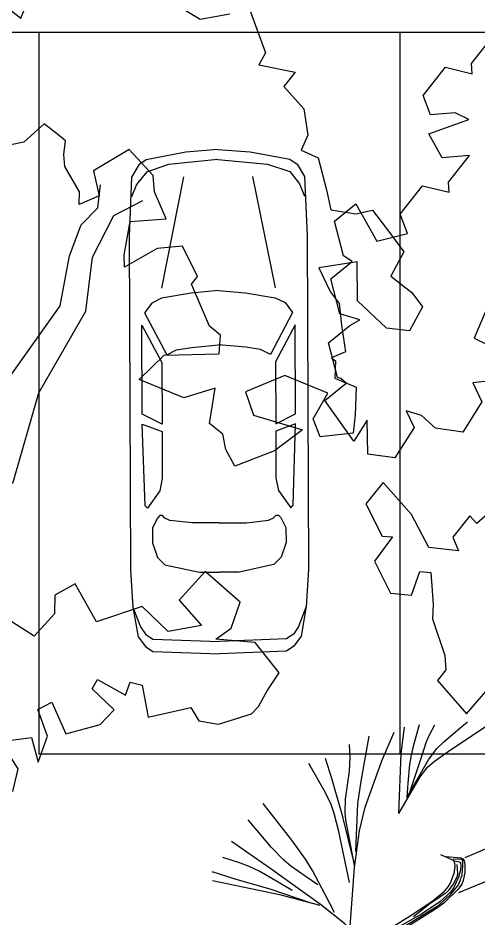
# Model space of a CAD drawing. Extents: x 302512 to 1034855, y -184136 to 410364.
# Drawn here: x 556281 to 559474, y 148056 to 154291 of the extents above; entities that cross this region are included whole.
import ezdxf

# ---------------------------------------------------------------- set-up
doc = ezdxf.new("R2010")
doc.units = 0
doc.header["$MEASUREMENT"] = 0
doc.linetypes.add('ACAD_ISO04W100', pattern=[30.5, 24, -3, 0.5, -3])
doc.linetypes.add('DASH', pattern=[0.35, 0.25, -0.1])
for name, color, linetype in [('2D', 3, 'Continuous'), ('53', 7, 'Continuous'), ('F', 5, 'Continuous'), ('LAYER3', 251, 'Continuous'), ('ROAD', 7, 'Continuous'), ('树树', 104, 'Continuous'), ('环境', 8, 'Continuous'), ('红线', 20, 'Continuous'), ('绿化', 97, 'Continuous'), ('绿地', 3, 'Continuous'), ('道路线', 161, 'Continuous'), ('铺地', 8, 'Continuous')]:
    doc.layers.add(name, color=color, linetype=linetype)
doc.styles.add('2', font='simplex.shx', dxfattribs={"width": 0.7, "height": 1.2})
doc.styles.add('DIM_FONT', font='SIMPLEX.shx', dxfattribs={"width": 0.8})
doc.styles.add('KT64F', font='COMPLEX', dxfattribs={"bigfont": 'KT64F'})
doc.styles.add('P5', font='', dxfattribs={"width": 0.8, "height": 4})
doc.styles.get('P5').set_extended_font_data('FangSong_GB2312')

# ---------------------------------------------------------------- blocks, each defined once
blk = doc.blocks.new('_F1IRU')
at = {"layer": '绿化'}
for points in [[(0.2952954143280238, 1.652708654702259), (0.3914826124149045, 1.535547606555724), (0.4704495488596763, 1.651836573891643)], [(1.066723336033164, 1.450163122504538), (1.160458740139347, 1.362927565456289), (1.292444509153952, 1.358052703535691)], [(1.383545030165365, 1.346636808815742), (1.409320197340264, 1.157115827888191), (1.369760869347886, 1.11139762063835), (1.519167633311099, 1.044962628320718), (1.456205222835081, 0.9948129387330908), (1.521385898875025, 0.8804305510716155), (1.514493818466278, 0.7628109569829178), (1.470875750120541, 0.7051582677008597), (1.536606352488718, 0.6550329091924532), (1.542201177795619, 0.5099293394133326), (1.542310142548104, 0.4205967524745802), (1.646451434114169, 0.3801280752570619), (1.721665187998269, 0.3801280752570619), (1.76366116850032, 0.2872616310761096), (1.816891062508518, 0.1701013716855506), (1.73777240652376, 0.07866495718587174), (1.811931174254198, -0.01087885903962871), (1.844598421837844, -0.0827802458784852), (1.765479765853087, -0.1742166603892557), (1.669593943350947, -0.1401767031198915), (1.571238877958422, 0.004352362597614956), (1.605952641813701, 0.1720058803185793), (1.435667057652111, 0.1824279980208203), (1.461920458973736, 0.0697427770114345), (1.461920458973736, 0.0697427770114416), (1.490238897900781, 0.0101332983562088), (1.478913419610194, -0.08586682821913172), (1.478913419610194, -0.08586682821911751), (1.472021339201461, -0.2034864223133752), (1.405683458973371, -0.2165932001734028), (1.419355020378774, -0.2332426872544033), (1.400475614942096, -0.3074156910592762), (1.48445386945582, -0.3656424143032382), (1.453701649700903, -0.483675292021001), (1.428182974271436, -0.5602973086288614), (1.281956314768649, -0.5448592214797827), (1.26945289463923, -0.4608871116716244), (1.356857546596359, -0.3650683803413344), (1.188497528344172, -0.2478907344875978), (1.003658746858903, -0.2815167847080744), (1.016641915332343, -0.3899737252450777), (1.212528787058091, -0.4986096085036706), (1.073673731636745, -0.5622027377246468), (0.8885336577413909, -0.5911081254865849), (0.8653911485046137, -0.5101721889900546), (0.8664475749314846, -0.4421401193767309), (0.819106130030832, -0.3829859305481023), (0.8774484017359754, -0.2363980658905973), (0.7341022281674157, -0.2484811166203507), (0.5587523022516052, -0.1286148316028175), (0.6894490999794698, -0.04754737600244141), (0.9261448675537451, -0.0934397704768557), (0.9261448675537451, -0.0934397704768557), (0.9506245440394281, -0.01455820952633502), (0.9104771011803621, 0.03433410872439424), (0.8733081838565795, 0.232096873371006), (0.9059921736670162, 0.2589350078749071), (0.8711761769495752, 0.4032532362297161), (0.7604099686650869, 0.4180023749758064), (0.6018743206833364, 0.3682648966740452), (0.6117126138719868, 0.4221840145884066), (0.6686798199909845, 0.5593448824336065), (0.8264558814479557, 0.536875194657263), (0.8017486492390162, 0.6634059799027909), (0.8108368544307893, 0.7359311957569439), (0.733211889322348, 0.8695685680800693), (0.5600417353064557, 0.811884658593776), (0.5608618881619805, 0.6993040147794716), (0.4661822653038143, 0.680749496147655), (0.4791892661136075, 0.733927769716896), (0.4405310860221761, 0.8572553111655665), (0.4471174806421487, 0.909815710214037), (0.4677617936794576, 0.9669834318975106), (0.4514819067842666, 0.9868093872864776), (0.3918965309643596, 1.059373589387238), (0.2872585435296315, 1.000150974579583), (0.2213092974025415, 1.00093973458792)], [(-0.9706196154878768, 0.545070090512592), (-1.064677957170659, 0.4142585680782283), (-1.012447995057457, 0.3730491795262871)], [(-1.006719713397459, 0.2125370338049315), (-1.112239080445661, 0.2227046943868878), (-1.090713403713451, 0.1334507150797535), (-1.202135156168978, 0.02149971215959212), (-1.315636597003845, 0.06318667115980858), (-1.363693056287701, 0.1312742063341119), (-1.425229899901211, 0.1660408864591894), (-1.406041993561118, 0.08648022889045848), (-1.517463746016645, -0.02547077402970643), (-1.630965186851512, 0.01621618497051003), (-1.601741668846543, 0.1623246255477397), (-1.679021646135368, 0.08430372014481335), (-1.764777620420446, 0.2873078141385292), (-1.656858513693237, 0.3418407952032538), (-1.674781544002556, 0.3661475834195258), (-1.688539616452204, 0.3739205284682079), (-1.694358248625676, 0.5317621500299978), (-1.586439141887382, 0.5862951311058069), (-1.53885424247747, 0.6007730573232237), (-1.618791584589076, 0.6459355297551497), (-1.624610216762548, 0.8037771513169396), (-1.516691110035339, 0.8583101323816642), (-1.548372212794305, 0.8903898656466147), (-1.554190844967778, 1.048231487208405), (-1.446271738229484, 1.102764468284214), (-1.391154893393889, 0.9232482986176151), (-1.252383109384056, 0.9261319702065443), (-1.264762770990515, 1.01710653565074), (-1.142580302158763, 1.117202880677162), (-1.033882033953546, 1.064240005848298), (-1.027495155757222, 1.108871937750408), (-0.9122605504906431, 1.203276338954915), (-1.031747726573172, 1.219325131306881), (-1.067194756315033, 1.334927413744495), (-0.8809329002673394, 1.358811356789396), (-0.9331628623805273, 1.40002074534134), (-1.042035867132014, 1.414377813490479), (-1.05441552873846, 1.505352378934674), (-0.9322330599067215, 1.605448723961096), (-0.8235347917015048, 1.552485849132232), (-0.8171479135051811, 1.597117781034342), (-0.6949654446734286, 1.697214126060768)], [(-0.9625463111596275, 0.4205866701277294), (-0.8236998042118415, 0.3378578831163281), (-0.3855084284418098, 0.2816169062317151), (-0.09632903872785903, 0.1219584553688691), (0, 0), (0.2891793897139365, 0.262869913936818), (0.3768561195740574, 0.4692928400848047), (0.4556882670359528, 0.5914573063579063), (0.5433649968960452, 0.6476982832425193), (0.5763775454493327, 0.7450662494770661)], [(-0.2716824984480297, -0.957744694272904), (-0.3416700635117706, -0.8073567341053014), (-0.2278441335180048, -0.5164693371783393), (-0.0788321474619238, -0.4507518586941472), (0.114799258096653, -0.09156049227619434), (0.3943530108399784, 0.2158994277475301), (0.4731851583019022, 0.4410693461903037), (0.6047002530920196, 0.6007277970531533), (0.7437770625395217, 0.6375630302650421)], [(-0.372388555165486, -1.780215391690469), (-0.3275245823587625, -1.687734890549823), (-0.3761791584066998, -1.553155653121916)], [(-0.3761791584066998, -1.553155653121916), (-0.240805701640511, -1.564424442187374), (-0.2356409228384138, -1.677706550742531), (-0.1719086169016322, -1.574951634546775), (-0.1880459889168549, -1.450481548377702), (-0.1211620403790761, -1.432351261631169), (-0.09037939160066344, -1.581767958432351), (0.06580282060454579, -1.573586454638253), (0.1395516180934067, -1.524528459079139), (0.0653443345760536, -1.412972781723251), (0.09686073565826803, -1.377410939262287), (0.202550452931618, -1.471077613690319), (0.2344166059000088, -1.419700155592441), (0.2840322100868207, -1.443869234786423), (0.27990195391817, -1.587548894190832), (0.4714359363200487, -1.586723433680216), (0.493970763223615, -1.651142023411808), (0.5751713950058672, -1.684626739492757), (0.726834077297525, -1.670431447247708), (0.7637084760419555, -1.645902449468153), (0.8159040754425746, -1.587007029328046), (0.8843015687125444, -1.520444363754763), (0.8099672539077858, -1.368037860810521), (0.6429976772406008, -1.316730592067355), (0.7193817026331573, -1.283401679837262), (0.7831140085699388, -1.180646763641505), (0.6617533563269262, -1.015212858109976), (0.522898300905581, -1.11349301982068), (0.5950562497776133, -1.2446603294119), (0.4458063931966052, -1.23825168483291), (0.3569592467673885, -1.10699886994378), (0.1467398760399306, -1.128812758665475), (0.09144107082198616, -0.9457155069151817), (-0.006566210239896009, -0.9751203951025573), (-0.02566451249676049, -1.055639319142738), (-0.1337442696603262, -1.132669319897865), (-0.217137686312725, -1.04950427896291)], [(-1.142563385626318, -0.3371018876397613), (-1.227969749404807, -0.3849629815729898), (-1.25010556613249, -0.3454624298594098), (-1.34406604548019, -0.4215663584188398), (-1.332352150927321, -0.4847946403642673), (-1.455788634305918, -0.442877530998544), (-1.499973358938391, -0.2841102908124533), (-1.59177562964426, -0.1202925114166398), (-1.685736108991961, -0.1963964399760663), (-1.646698668172888, -0.349445164864715), (-1.602861180012439, -0.3630716657613604), (-1.702915198410864, -0.4502107207957096), (-1.663877757591791, -0.6032594456954463), (-1.576202781270908, -0.6305124474776456), (-1.517152448368378, -0.5379245716431846), (-1.471886593081237, -0.5523790008194744), (-1.49118414553601, -0.6902214917872556), (-1.507500946501082, -0.7524452401068871), (-1.489034373249041, -0.9221554789277313), (-1.498270663813173, -0.9848690705790091), (-1.54525090348703, -1.022921034858726), (-1.452080979473877, -1.192796370073854), (-1.452080979473877, -1.192796370073857), (-1.300057805975285, -1.080731433605301)]]:
    blk.add_lwpolyline(points, dxfattribs=at)
at = {"style": '2', "width": 0.7, "flags": 9}
for tag in ['YSIZE', 'XSIZE']:
    blk.add_attdef(tag, (0, 0), '', height=1.2, rotation=0.5, dxfattribs=at)
blk = doc.blocks.new('_F10BZJ')
at = {"layer": '铺地', "xscale": 1.0935, "yscale": 1.0935, "zscale": 1.0935}
blk.add_blockref('_F1IRU', (0, 0), dxfattribs=at)
at = {"style": 'DIM_FONT', "width": 0.8, "flags": 9}
for tag in ['YSIZE', 'XSIZE']:
    blk.add_attdef(tag, (0, 0), '', height=0.5, dxfattribs=at)
blk = doc.blocks.new('_F10EZC')
at = {"layer": 'LAYER3', "xscale": 1000, "yscale": 1000, "zscale": 1000, "rotation": 8.124167206954386}
blk.add_blockref('_F10BZJ', (0, 0), dxfattribs=at)
at = {"style": 'P5', "width": 0.8, "flags": 9}
for tag in ['XSIZE', 'YSIZE']:
    blk.add_attdef(tag, (0, 0), '', height=4, rotation=331.3521102434589, dxfattribs=at)
blk = doc.blocks.new('car')
at = {"layer": '环境', "linetype": 'Continuous'}
for p, q in [((397562148.3042054, 49052169.61043621), (397561942.8489203, 49052135.36788871)), ((397562148.3042054, 49052169.61043621), (397562011.3340154, 49052118.24661496)), ((397562405.1233116, 49052186.73170996), (397562148.3042054, 49052169.61043621)), ((397564716.4952678, 49052186.73170996), (397562405.1233116, 49052186.73170996)), ((397565127.4058378, 49052169.61043621), (397564716.4952678, 49052186.73170996)), ((397565076.0420166, 49052135.36788871), (397564990.4356478, 49052169.61043621)), ((397565213.0122066, 49052118.24661496), (397565127.4058378, 49052169.61043621)), ((397561874.3638253, 49052084.00406746), (397561840.1212779, 49052032.64024621)), ((397561942.8489203, 49052135.36788871), (397561874.3638253, 49052084.00406746)), ((397561959.9701941, 49052084.00406746), (397561925.7276466, 49052032.64024621)), ((397562011.3340154, 49052118.24661496), (397561959.9701941, 49052084.00406746)), ((397562833.1551554, 49052066.88279371), (397562850.2764291, 49052084.00406746)), ((397562850.2764291, 49052084.00406746), (397563415.2784628, 49052101.12534121)), ((397563415.2784628, 49052101.12534121), (397563363.9146416, 49051964.15515121)), ((397563415.2784628, 49051964.15515121), (397563483.7635579, 49052101.12534121)), ((397563483.7635579, 49052101.12534121), (397564100.1294128, 49052101.12534121)), ((397564100.1294128, 49052101.12534121), (397563843.3103066, 49051964.15515121)), ((397564185.7357816, 49052084.00406746), (397563894.6741278, 49051929.91260371)), ((397564254.2208766, 49052032.64024621), (397564185.7357816, 49052084.00406746)), ((397565161.6483853, 49052066.88279371), (397565076.0420166, 49052135.36788871)), ((397565247.2547541, 49052066.88279371), (397565213.0122066, 49052118.24661496)), ((397561840.1212779, 49052032.64024621), (397561823.0000041, 49051570.36585496)), ((397561925.7276466, 49052032.64024621), (397561908.6063728, 49051570.36585496)), ((397562593.4573228, 49052032.64024621), (397562490.7296804, 49051998.39769871)), ((397562696.1849653, 49052032.64024621), (397562593.4573228, 49052032.64024621)), ((397562764.6700603, 49051998.39769871), (397562696.1849653, 49052032.64024621)), ((397562953.0040716, 49051981.27642496), (397562833.1551554, 49052066.88279371)), ((397564288.4634241, 49051964.15515121), (397564254.2208766, 49052032.64024621)), ((397565213.0122066, 49051912.79132996), (397565161.6483853, 49052066.88279371)), ((397565298.6185753, 49051792.94241371), (397565247.2547541, 49052066.88279371)), ((397562490.7296804, 49051998.39769871), (397562439.3658591, 49051947.03387746)), ((397562781.7913341, 49051981.27642496), (397562764.6700603, 49051998.39769871)), ((397562764.6700603, 49051947.03387746), (397562781.7913341, 49051964.15515121)), ((397562781.7913341, 49051964.15515121), (397562781.7913341, 49051981.27642496)), ((397563038.6104403, 49051964.15515121), (397562953.0040716, 49051981.27642496)), ((397563363.9146416, 49051964.15515121), (397563038.6104403, 49051964.15515121)), ((397563843.3103066, 49051964.15515121), (397563415.2784628, 49051964.15515121)), ((397564322.7059716, 49051758.69986621), (397564288.4634241, 49051964.15515121)), ((397565127.4058378, 49051810.06368746), (397564356.9485191, 49051964.15515121)), ((397562439.3658591, 49051947.03387746), (397562388.0020378, 49051707.33604496)), ((397562730.4275128, 49051758.69986621), (397562747.5487866, 49051912.79132996)), ((397562747.5487866, 49051912.79132996), (397562764.6700603, 49051947.03387746)), ((397563894.6741278, 49051929.91260371), (397563928.9166753, 49051861.42750871)), ((397565247.2547541, 49051570.36585496), (397565213.0122066, 49051912.79132996)), ((397563928.9166753, 49051861.42750871), (397563946.0379491, 49051758.69986621)), ((397565315.7398491, 49051570.36585496), (397565298.6185753, 49051792.94241371)), ((397562388.0020378, 49051707.33604496), (397562388.0020378, 49051570.36585496)), ((397562730.4275128, 49051570.36585496), (397562730.4275128, 49051758.69986621)), ((397563946.0379491, 49051758.69986621), (397563963.1592228, 49051570.36585496)), ((397564339.8272454, 49051570.36585496), (397564322.7059716, 49051758.69986621)), ((397561840.1212779, 49051108.09146371), (397561823.0000041, 49051570.36585496)), ((397561925.7276466, 49051108.09146371), (397561908.6063728, 49051570.36585496)), ((397562388.0020378, 49051433.39566496), (397562388.0020378, 49051570.36585496)), ((397562730.4275128, 49051570.36585496), (397562730.4275128, 49051382.03184371)), ((397563946.0379491, 49051382.03184371), (397563963.1592228, 49051570.36585496)), ((397564339.8272454, 49051570.36585496), (397564322.7059716, 49051382.03184371)), ((397565247.2547541, 49051570.36585496), (397565213.0122066, 49051227.94037996)), ((397565315.7398491, 49051570.36585496), (397565298.6185753, 49051347.78929621)), ((397562439.3658591, 49051193.69783246), (397562388.0020378, 49051433.39566496)), ((397562730.4275128, 49051382.03184371), (397562747.5487866, 49051227.94037996)), ((397563928.9166753, 49051279.30420121), (397563946.0379491, 49051382.03184371)), ((397564322.7059716, 49051382.03184371), (397564288.4634241, 49051176.57655871)), ((397565298.6185753, 49051347.78929621), (397565247.2547541, 49051073.84891621)), ((397563894.6741278, 49051210.81910621), (397563928.9166753, 49051279.30420121)), ((397565127.4058378, 49051330.66802246), (397564356.9485191, 49051176.57655871)), ((397562747.5487866, 49051227.94037996), (397562764.6700603, 49051193.69783246)), ((397564185.7357816, 49051056.72764246), (397563894.6741278, 49051210.81910621)), ((397565213.0122066, 49051227.94037996), (397565161.6483853, 49051073.84891621)), ((397562490.7296804, 49051142.33401121), (397562439.3658591, 49051193.69783246)), ((397562764.6700603, 49051193.69783246), (397562781.7913341, 49051176.57655871)), ((397562781.7913341, 49051159.45528496), (397562764.6700603, 49051142.33401121)), ((397562781.7913341, 49051176.57655871), (397562781.7913341, 49051159.45528496)), ((397562953.0040716, 49051159.45528496), (397562833.1551554, 49051073.84891621)), ((397563038.6104403, 49051176.57655871), (397562953.0040716, 49051159.45528496)), ((397563363.9146416, 49051176.57655871), (397563038.6104403, 49051176.57655871)), ((397563415.2784628, 49051039.60636871), (397563363.9146416, 49051176.57655871)), ((397563415.2784628, 49051176.57655871), (397563483.7635579, 49051039.60636871)), ((397563843.3103066, 49051176.57655871), (397563415.2784628, 49051176.57655871)), ((397564100.1294128, 49051039.60636871), (397563843.3103066, 49051176.57655871)), ((397564288.4634241, 49051176.57655871), (397564254.2208766, 49051108.09146371)), ((397561874.3638253, 49051056.72764246), (397561840.1212779, 49051108.09146371)), ((397561959.9701941, 49051056.72764246), (397561925.7276466, 49051108.09146371)), ((397562593.4573228, 49051108.09146371), (397562490.7296804, 49051142.33401121)), ((397562696.1849653, 49051108.09146371), (397562593.4573228, 49051108.09146371)), ((397562764.6700603, 49051142.33401121), (397562696.1849653, 49051108.09146371)), ((397564254.2208766, 49051108.09146371), (397564185.7357816, 49051056.72764246)), ((397561942.8489203, 49051005.36382121), (397561874.3638253, 49051056.72764246)), ((397562011.3340154, 49051022.48509496), (397561959.9701941, 49051056.72764246)), ((397562148.3042054, 49050971.12127371), (397562011.3340154, 49051022.48509496)), ((397562833.1551554, 49051073.84891621), (397562850.2764291, 49051056.72764246)), ((397562850.2764291, 49051056.72764246), (397563415.2784628, 49051039.60636871)), ((397563483.7635579, 49051039.60636871), (397564100.1294128, 49051039.60636871)), ((397565161.6483853, 49051073.84891621), (397565076.0420166, 49051005.36382121)), ((397565213.0122066, 49051022.48509496), (397565127.4058378, 49050971.12127371)), ((397565247.2547541, 49051073.84891621), (397565213.0122066, 49051022.48509496)), ((397562148.3042054, 49050971.12127371), (397561942.8489203, 49051005.36382121)), ((397562405.1233116, 49050953.99999996), (397562148.3042054, 49050971.12127371)), ((397565127.4058378, 49050971.12127371), (397564716.4952678, 49050953.99999996)), ((397565076.0420166, 49051005.36382121), (397564990.4356478, 49050971.12127371)), ((397564716.4952678, 49050953.99999996), (397562405.1233116, 49050953.99999996))]:
    blk.add_line(p, q, dxfattribs=at)
blk = doc.blocks.new('_F18ZZT')
at = {"layer": '53', "color": 3, "linetype": 'Continuous'}
for p, q in [((1.421458991419058, 3.121148104197346, 0.0006000000000000001), (1.067458991368767, 2.924348103930242, 0.0006000000000000001)), ((1.37585899134865, 3.155348104075529, 0.0006000000000000001), (1.651258991507348, 1.264148104353808, 0.0006000000000000001)), ((1.40045899146935, 3.179948104196228, 0.0006000000000000001), (1.528858991281595, 2.480348103796132, 0.0006000000000000001)), ((1.474258991482202, 3.155348104075529, 0.0006000000000000001), (1.671058991400059, 1.993148103705607, 0.0006000000000000001)), ((1.067458991368767, 2.924348103930242, 0.0006000000000000001), (1.067458991368767, 3.002948103821836, 0.0006000000000000001)), ((1.528858991281595, 2.480348103796132, 0.0006000000000000001), (1.597258991387207, 2.047148104174994, 0.0006000000000000001)), ((1.597258991387207, 2.047148104174994, 0.0006000000000000001), (1.64645899127936, 1.643348104204051, 0.0006000000000000001)), ((1.671058991400059, 1.993148103705607, 0.0006000000000000001), (1.750258991320152, 1.362548104138114, 0.0006000000000000001)), ((1.64645899127936, 1.643348104204051, 0.0006000000000000001), (1.71545899141347, 1.328348104259931, 0.0006000000000000001)), ((1.750258991320152, 1.362548104138114, 0.0006000000000000001), (1.73045899142744, 1.086548104300164, 0.0006000000000000001)), ((1.651258991507348, 1.264148104353808, 0.0006000000000000001), (1.494058991374914, 0.6929481037659571, 0.0006000000000000001)), ((1.666258991521318, 1.141148103750311, 0.0006000000000000001), (1.578058991522994, 0.8255481041269377, 0.0006000000000000001)), ((1.71545899141347, 1.328348104259931, 0.0006000000000000001), (1.666258991521318, 1.141148103750311, 0.0006000000000000001)), ((1.73045899142744, 1.086548104300164, 0.0006000000000000001), (1.533658991509583, 0.5945481039816514, 0.0006000000000000001)), ((1.494058991374914, 0.6929481037659571, 0.0006000000000000001), (1.395658991590608, 0.5747481040889397, 0.0006000000000000001)), ((1.41545899148332, 0.5351481043035164, 0.0006000000000000001), (2.478058991313446, 0.6533481039805338, 0.0006000000000000001)), ((1.45445899158949, 0.5747481040889397, 0.0006000000000000001), (2.616058991581667, 0.7325481042498723, 0.0006000000000000001)), ((2.562058991461527, 0.6881481042364612, 0.0006000000000000001), (1.469458991254214, 0.5597481037257239, 0.0006000000000000001)), ((2.478058991313446, 0.6533481039805338, 0.0006000000000000001), (3.85565899143694, 0.5153481037123129, 0.0006000000000000001)), ((3.349258991482202, 0.6089481039671227, 0.0006000000000000001), (2.562058991461527, 0.6881481042364612, 0.0006000000000000001)), ((2.616058991581667, 0.7325481042498723, 0.0006000000000000001), (3.875458991329651, 0.5945481039816514, 0.0006000000000000001)), ((3.86105899134418, 0.5501481039682403, 0.0006000000000000001), (3.349258991482202, 0.6089481039671227, 0.0006000000000000001)), ((1.095658991311211, -0.4350518960272893, 0.0006000000000000001), (1.371058991469909, -0.1788518960820511, 0.0006000000000000001)), ((1.154458991310094, -0.4446518957847729, 0.0006000000000000001), (1.223458991444204, -0.3366518962429836, 0.0006000000000000001)), ((0.3672589912894182, -0.5628518961602822, 0.0006000000000000001), (0.6624589913408272, -0.6222518958384171, 0.0006000000000000001)), ((0.3966589912888594, -0.5238518960541114, 0.0006000000000000001), (0.6528589915833436, -0.5730518962955102, 0.0006000000000000001)), ((0.6528589915833436, -0.5730518962955102, 0.0006000000000000001), (0.8790589915006422, -0.533451895811595, 0.0006000000000000001)), ((0.8202589915017597, -0.5922518958104774, 0.0006000000000000001), (1.006858991284389, -0.533451895811595, 0.0006000000000000001)), ((0.8790589915006422, -0.533451895811595, 0.0006000000000000001), (1.095658991311211, -0.4350518960272893, 0.0006000000000000001)), ((1.006858991284389, -0.533451895811595, 0.0006000000000000001), (1.154458991310094, -0.4446518957847729, 0.0006000000000000001)), ((1.017058991419617, -0.5730518962955102, 0.0006000000000000001), (1.125058991310652, -0.5136518959188834, 0.0006000000000000001)), ((0.3672589912894182, -0.5826518960529938, 0.0006000000000000001), (0.5838589914492331, -0.6810518958372995, 0.0006000000000000001)), ((0.5742589913425036, -0.6420518957311288, 0.0006000000000000001), (0.7902589914738201, -0.7404518962139264, 0.0006000000000000001)), ((0.5838589914492331, -0.6810518958372995, 0.0006000000000000001), (0.8202589915017597, -0.7992518962128088, 0.0006000000000000001)), ((0.6624589913408272, -0.6222518958384171, 0.0006000000000000001), (0.8202589915017597, -0.5922518958104774, 0.0006000000000000001)), ((0.7512589913676493, -0.6612518959445879, 0.0006000000000000001), (1.026658991526347, -0.5922518958104774, 0.0006000000000000001)), ((0.7512589913676493, -0.6420518957311288, 0.0006000000000000001), (0.9186589912860654, -0.75005189597141, 0.0006000000000000001)), ((0.7902589914738201, -0.7404518962139264, 0.0006000000000000001), (0.9378589914995246, -0.8190518961055204, 0.0006000000000000001)), ((0.9480589912855066, -0.6420518957311288, 0.0006000000000000001), (0.8592589912586845, -0.6810518958372995, 0.0006000000000000001)), ((0.8592589912586845, -0.6810518958372995, 0.0006000000000000001), (0.9186589912860654, -0.6810518958372995, 0.0006000000000000001)), ((0.8202589915017597, -0.7992518962128088, 0.0006000000000000001), (0.9480589912855066, -0.9276518960250542, 0.0006000000000000001)), ((0.928258991392795, -0.7698518958641216, 0.0006000000000000001), (0.9480589912855066, -0.7794518956216052, 0.0006000000000000001)), ((0.9378589914995246, -0.8190518961055204, 0.0006000000000000001), (1.056058991525788, -1.045851895702071, 0.0006000000000000001)), ((0.9480589912855066, -0.7794518956216052, 0.0006000000000000001), (0.9972589915269054, -0.8586518958909437, 0.0006000000000000001)), ((0.9480589912855066, -0.9276518960250542, 0.0006000000000000001), (1.06625899131177, -1.124451896292157, 0.0006000000000000001)), ((0.9972589915269054, -0.8586518958909437, 0.0006000000000000001), (1.105258991417941, -1.045851895702071, 0.0006000000000000001)), ((1.056058991525788, -1.045851895702071, 0.0006000000000000001), (1.154458991310094, -1.232451895833947, 0.0006000000000000001)), ((1.06625899131177, -1.124451896292157, 0.0006000000000000001), (1.164658991445322, -1.400451896130107, 0.0006000000000000001)), ((1.154458991310094, -1.232451895833947, 0.0006000000000000001), (1.154458991310094, -1.34105189575348, 0.0006000000000000001)), ((1.164658991445322, -1.400451896130107, 0.0006000000000000001), (1.332058991363738, -2.001051895669661, 0.0006000000000000001))]:
    blk.add_line(p, q, dxfattribs=at)
for points, elevation in [([(-1.62954100855859, 1.742348104016855), (-1.432141008554026, 1.643348104087636), (-1.274941008596215, 1.643348104087636), (-1.176541008579079, 1.781348104006611), (-1.037336358684115, 2.145411723176949), (-0.9995410085539334, 2.333348104031757), (-0.5663410085835494, 6.509348104009405)], 0.0006000000000000002), ([(-0.8615410085767508, 3.928748104022816), (-0.8680691890185699, 4.382173248683102), (-0.8733884471585043, 4.986519662779756), (-0.8615410085767508, 5.287748104077764), (-0.820785453019198, 5.689106442849152), (-0.7422932719346136, 6.222678043763153), (-0.704341008560732, 6.489548104000278)], 0.000600000000000002), ([(-0.8615410085767508, 3.51474810403306), (-0.4091410085675307, 5.130548104061745), (0.0636589914211072, 6.509348104009405)], 0.0006000000000000001), ([(-0.7925410085590556, 4.07634810404852), (-0.5165410086046904, 5.396348103997298), (-0.2999410085612908, 6.44034810399171)], 0.0006000000000000001), ([(1.097458991396707, 3.150548104080372), (1.471258991397917, 4.332548103993759), (1.594982470327523, 4.822273407480679), (1.647585025173612, 5.156061604968272), (1.687858991441317, 5.829548104084097), (1.687858991441317, 6.322148104081862)], 0.0006000000000000002), ([(-1.845541008573491, 3.101348104071803), (-1.924741008551791, 4.539548104046844), (-2.101741008576937, 6.095348104019649)], 0.0006000000000000068), ([(-1.845541008573491, 2.786348104011267), (-1.727941008575726, 3.475748104043305), (-1.683322515978944, 4.392060253536329), (-1.688341008557472, 6.23334810405504)], 0.0006000000000000001), ([(1.067458991426975, 3.002948104054667), (1.5300589913968, 4.194548104074784), (1.760916230909061, 4.829849219648167), (1.847745900740847, 5.155485929222777), (1.904458991426509, 5.652548104058951), (1.904458991426509, 6.263348104082979)], 0.0006000000000000002), ([(1.411858991428744, 3.702548103989102), (1.664685615920462, 4.096202934393659), (1.891568281454965, 4.445489160018042), (1.989848050754517, 4.624573536915705), (2.101258991402574, 4.903748103999533), (2.131502030766569, 5.030336173251271), (2.160869120270945, 5.29262797080446), (2.160058991401456, 6.105548104038462)], 0.0006000000000000001), ([(-0.7631410085596144, -1.17365189595148), (-1.412941008573398, 0.7571481040213257), (-1.766941008565482, 2.333348104031757), (-2.455741008569021, 5.977148103993386)], 0.0006000000000000002), ([(1.66805899143219, 3.899348104023375), (1.879791225946974, 4.162062246468849), (2.154358231869992, 4.515710806939751), (2.258458991418593, 4.706948104081675), (2.307070836250205, 4.835109080420807), (2.374966479605064, 5.104169751750305), (2.494858991412912, 5.947748103993945)], 0.0006), ([(1.254658991412725, 3.446348104043864), (1.565729840483982, 3.670554640353657), (1.972261643444654, 3.975819225539453), (2.140258991392329, 4.155548104085028), (2.251167199166957, 4.316385281854309), (2.43364159198245, 4.668285841471516), (2.868658991414122, 5.810348103987053)], 0.0006000000000000001), ([(-3.617341008561198, 2.392148104030639), (-3.833341008576099, 3.19974810408894), (-3.931113707076292, 3.704566755099222), (-3.946538735996, 3.961429090471938), (-3.912541008554399, 4.342148104100488), (-3.734941008558962, 5.248748104088008)], 0.0006000000000000023), ([(1.628458991413936, 2.244548104004934), (1.979506716073956, 2.584902679431252), (2.442464121326338, 3.042673074174672), (2.65205899142893, 3.288548103999346), (3.055223516421393, 3.883105799905024), (3.774058991402853, 5.140148104052059)], 0.0006000000000000001), ([(2.494858991412912, 3.091748104081489), (3.025858991430141, 3.643148104078136), (3.234934883716051, 3.921516830450855), (3.557458991417661, 4.549148104037158), (3.852658991410863, 5.101148104062304)], 0.0006000000000000002), ([(-3.872941008594353, 3.337748104007915), (-3.955369808943942, 3.579830795177259), (-4.063393275893759, 3.903083358309232), (-4.109341008588672, 4.066748104058206), (-4.162345004500821, 4.314327036845498), (-4.218075377924833, 4.648209308856167), (-4.246741008595563, 4.814948104089126)], 0.0005999999999999888), ([(1.66805899143219, 1.633748104097322), (2.105425362300593, 1.9131117236102), (2.67947203485528, 2.294015413732268), (2.927458991413005, 2.520548104075715), (3.108964110142551, 2.735557446605526), (3.426073879294563, 3.208001369494013), (3.968492480868008, 4.237739691394381), (4.2462589914212, 4.746548104099929)], 0.0005999999999999994), ([(2.878858991432935, 2.47014810401015), (3.148714067356195, 2.701914221048355), (3.502892277319916, 3.015205131261609), (3.655858991434798, 3.190148104098625), (3.756157515163068, 3.333059057942592), (3.931337750225794, 3.638160338741727), (4.384258991398383, 4.608548104064539)], 0.0006), ([(-3.774541008577216, 2.923748104018159), (-3.94767897768179, 3.175859021022916), (-4.173791396955494, 3.514127175556496), (-4.26654100860469, 3.692348104086705), (-4.36295566445915, 3.966865850379691), (-4.502941008599009, 4.539548104046844)], 0.0006000000000000001), ([(2.953858991444577, 2.537348104058765), (3.695458991394844, 3.012548104044981), (3.747564745892305, 3.052812637528405), (3.830842330062296, 3.154340695939027), (4.010458991397172, 3.524948104051873), (4.482658991415519, 4.391948104021139)], 0.0006000000000000002), ([(2.411458991409745, 2.103548104059882), (3.537658991408534, 2.737148104002699), (3.825833083945327, 2.950197484809905), (3.992326015024446, 3.126134077319875), (4.266058991430327, 3.524948104051873), (4.679458991391584, 4.253948103985749)], 0.0006000000000000002), ([(-3.683341008552816, 2.484548103995621), (-4.207741008605808, 3.219548104098067), (-4.856941008591093, 4.145348104066215)], 0.0006000000000000001), ([(3.504058991442434, 2.717948104022071), (4.216858991421759, 3.025748104089871), (4.365088180988096, 3.107130393036641), (4.455666663357988, 3.175965535221621), (4.610458991432097, 3.340748104033992), (4.964458991424181, 3.81354810402263)], 0.0006000000000000002), ([(-2.337541008600965, -0.1098518959479406), (-3.322141008567996, 1.19034810399171), (-3.380941008566879, 1.269548104028217), (-3.365743963047862, 1.341531933401711), (-3.267675107752439, 1.437934617511928), (-3.223741008609068, 1.486148104071617), (-3.14454100857256, 1.60434810409788), (-3.14454100857256, 1.702748103998601), (-3.442106385191437, 2.185551534057595), (-3.615787651913706, 2.408206532592885), (-3.912541008554399, 2.707148104091175), (-5.132341008575168, 3.751148104085587)], 0.0006000000000000001), ([(-3.991141008562408, 2.786348104011267), (-4.283485524065327, 2.944944572402164), (-4.67133661074331, 3.159208361408673), (-4.856941008591093, 3.278348104096949), (-4.978613765269984, 3.371936734532937), (-5.133641352935228, 3.507115526823327), (-5.211541008553468, 3.574148104060441)], 0.0006), ([(2.476258991402574, 1.195748104015365), (3.429658991401084, 2.237948104040697), (3.70896274066763, 2.456290932721458), (4.374058991437778, 2.749748104019091), (5.279458991426509, 3.143948103999719)], 0.0006000000000000015), ([(2.578858991444577, 1.321748104062863), (3.71465899143368, 2.185748104006052), (3.944450523762498, 2.318592971540056), (4.112721914891154, 2.380633898545057), (4.462858991406392, 2.461148104048334), (5.604058991419151, 2.65854810399469)], 0.0006000000000000002), ([(3.527458991447929, 1.860548104043119), (4.039258991426323, 2.195348103996366), (4.127136918134056, 2.23831579554826), (4.320515173836611, 2.265981825534254), (4.74005067354301, 2.225173200713471), (4.944658991415054, 2.23494810401462), (5.633458991418593, 2.372348104021512)], 0.0006000000000000002), ([(-3.085741008573677, -0.1686518959468231), (-3.3697895136429, 0.198957460001111), (-3.754303110414185, 0.6823576758615673), (-3.971341008553281, 0.895148104056716), (-4.559403224498965, 1.310339912190102), (-5.416364546050318, 1.778908943175338), (-5.840941008587833, 2.017748104059137)], 0.0006000000000000001), ([(2.505058991431724, 1.231148104066961), (2.90243131085299, 1.465817504213192), (3.435282830439974, 1.767474052379839), (3.71465899143368, 1.870148104033433), (3.927581702417228, 1.916666958481073), (4.366741066216491, 1.960198670974933), (5.271687677479349, 1.948250102926977), (5.722258991445415, 1.949348104069941)], 0.0005999999999999997), ([(-3.89274100860348, 0.8159481040202081), (-4.237263444287237, 1.013537783757783), (-4.698222465987783, 1.273366411682218), (-4.935541008599102, 1.387748104054481), (-5.258161598758306, 1.511565672233701), (-5.699479680100922, 1.651315621682443), (-5.919541008595843, 1.722548104007728)], 0.0006000000000000001), ([(2.995858991402201, 1.46634810406249), (3.704458991414867, 1.702748103998601), (4.240518717211671, 1.841199783608317), (4.51145899144467, 1.860548104043119), (4.709498573793098, 1.841666551306844), (5.101858991431072, 1.742348104016855), (5.850058991403785, 1.505948104080744)], 0.0006000000000000001), ([(2.55965899140574, 1.297748104087077), (3.517858991399407, 1.555148104089312), (3.96990041382378, 1.647609536186792), (4.199519064801279, 1.671282317955047), (4.541458991414402, 1.67334810399916), (4.771039760205895, 1.640718028065749), (4.922433864790946, 1.59927536000032), (5.210458991408814, 1.476548104081303), (5.801458991423715, 1.160948103992268)], 0.0006000000000000001), ([(2.586658991407603, 1.331348104053177), (1.720858991437126, 0.2675481040496379), (1.306649911100976, -0.22242340084631), (1.065473294118419, -0.4199321503983811), (0.8912344325217418, -0.501042393851094), (0.7999420037376694, -0.5210324090439826), (0.6576589914038777, -0.5202518959995359), (0.3822589914198034, -0.480651895981282)], 0.0006000000000000002), ([(-3.774541008577216, 0.6389481039950624), (-4.09952063736273, 0.7785734813660383), (-4.557864653761499, 1.004865181399509), (-4.798141008592211, 1.072148104081862), (-5.93934100860497, 1.249748104019091)], 0.0006000000000000018), ([(-3.774541008577216, 0.5795481040840968), (-4.66014100855682, 0.8357481040293351), (-4.814794589299709, 0.8559879011008888), (-5.132341008575168, 0.8357481040293351), (-5.998741008574143, 0.8159481040202081)], 0.0006000000000000002), ([(-3.636541008600034, 0.5009481040760875), (-4.483141008589882, 0.6785481040133163), (-4.697957225900609, 0.6893968590302393), (-5.132341008575168, 0.6191481039859354), (-5.577873746224213, 0.5745105899404734), (-5.782141008588951, 0.5009481040760875), (-6.017941008554772, 0.3629481040406972)], 0.0006000000000000005), ([(2.720458991418127, 0.6191481039859354), (3.960058991448022, 0.1073481040075421), (4.332936808641534, -0.09190409583970904), (4.561486433143727, -0.2612914288183674), (4.963858991395682, -0.6612518959445879), (5.613658991409466, -1.429251895984635)], 0.0006000000000000015), ([(3.133858991437592, 0.5405481040943414), (4.353658991400152, 0.08754810399841517), (4.684535291045904, -0.06698795908596367), (4.838093871367164, -0.1665935214841738), (5.04305899143219, -0.3456518959719688), (5.712058991426602, -1.054851896013133)], 0.0006000000000000022), ([(3.547258991398849, 0.481748104095459), (4.708258991420735, 0.1859481040155515), (4.921405245084316, 0.09585033252369612), (5.298658991407137, -0.18845189595595), (5.810458991443738, -0.601851895917207)], 0.0006000000000000002), ([(3.861058991402388, 0.5501481040846556), (4.159300724975765, 0.5024657080648467), (4.555586581875104, 0.4346800519851968), (4.747858991438989, 0.3827481040498242), (5.128924564342014, 0.2278739908942953), (5.869258991442621, -0.1488518959376961)], 0.0006000000000000001), ([(1.806658991437871, 0.3725481040310115), (1.169458991440479, -0.5202518959995359), (1.085224339505658, -0.5929373330436647), (0.9626105041243136, -0.6739185997284949), (0.9336589914164506, -0.7170518959173933), (0.972658991406206, -0.7566518959356472), (1.123652971466072, -1.01012435532175), (1.169458991440479, -1.150851895916276), (1.248058991448488, -1.623651895904914)], 0.0006000000000000007), ([(-3.004141008597799, -0.5526518959086388), (-3.051541008579079, -0.252651895978488), (-3.049841953848954, -0.2203940910985693), (-3.010427265078761, -0.1697546930518001), (-2.938924770976882, -0.1345248459838331), (-2.776141008595005, -0.09545189596246928), (-2.60723270860035, -0.08306021022144705), (-2.522476173297036, -0.09334046975709498), (-2.402341008593794, -0.1350518959807232), (-2.03580535860965, -0.3554545395309106), (-1.870741008606274, -0.4890518959145993), (-1.221541008562781, -1.099851895938627), (-0.9461410085787065, -1.375851896009408), (-0.9461410085787065, -1.375851896009408)], 0.0006), ([(-2.98794100858504, -0.4056518959114328), (-3.026941008574795, -0.2382518959930167), (-3.010356519429479, -0.2065073092235252), (-2.908741008606739, -0.1788518959656358), (-2.702341008582152, -0.1392518959473819), (-2.495341008587275, -0.1590518959565088), (-2.230141008563805, -0.2772518959827721), (-1.934941008570604, -0.4746518959291279), (-1.521541008609347, -0.858651896007359), (-0.9899410085636191, -1.380651896004565)], 0.0005999999999999994), ([(-3.012541008589324, -0.6864518959773704), (-2.97294100857107, -0.4308518959442154), (-2.962618709192611, -0.400790385203436), (-2.916008387634065, -0.3562802644446492), (-2.846729821641929, -0.3293464918388054), (-2.697541008586995, -0.3126518959179521), (-2.492334030510392, -0.3314635197166353), (-2.389851857966278, -0.3589402689831331), (-2.245141008577775, -0.4308518959442154), (-2.027622663648799, -0.5879139507887885), (-1.634941008582246, -0.9228518959134817), (-0.965341008559335, -1.553451895946637)], 0.0005999999999999998), ([(-2.9579410085571, -0.3756518959999084), (-2.968141008575913, -0.2574518959736452), (-2.955781545839272, -0.2324905641144142), (-2.889541008567903, -0.208251895965077), (-2.807449967658613, -0.1957465130835772), (-2.64354100858327, -0.1986518959747627), (-2.411540979053825, -0.2361562993610278), (-2.298541008553002, -0.2772518959827721), (-2.042941008578055, -0.4446518959011883), (-1.688941008585971, -0.75005189597141), (-1.049341008591, -1.410051896004006)], 0.0006000000000000001), ([(-2.899141008558217, -0.2970518959918991), (-2.711941008572467, -0.2382518959930167), (-2.634351548505947, -0.2295609005959705), (-2.476141008606646, -0.2676518959924579), (-2.306714530976024, -0.336721092229709), (-2.230141008563805, -0.3858518959023058), (-1.944541008560918, -0.6318518959451467), (-1.590541008568835, -0.8976518959971145)], 0.0005999999999999993), ([(-3.617341008561198, -1.761051895911805), (-4.483141008589882, -1.524651895975694), (-4.726077595842071, -1.420135463355109), (-4.87528878392186, -1.321091809077188), (-5.152141008584294, -1.09145189600531), (-5.93934100860497, -0.4020518959732726)], 0.0006000000000000018), ([(0.303658991411794, -0.5988518960075453), (0.5135342859430239, -0.6925568893784657), (0.7865882296464406, -0.8234572543296963), (0.8940589913981967, -0.9144518959801644), (0.9704740379820578, -1.016521660843864), (1.086184382496867, -1.253294624155387), (1.327258991426788, -2.056851895991713)], 0.0006000000000000001), ([(-3.991141008562408, -1.682451895903796), (-4.87674100860022, -1.446051895967685), (-5.149072785512544, -1.338507447740994), (-5.319858780771028, -1.239739177166484), (-5.644141008553561, -1.012851895997301), (-5.86074100859696, -0.8550518959527835)], 0.0006000000000000019), ([(-0.9365410085883923, -1.459851895924658), (-1.044541008595843, -1.297251896001399), (-1.049730735772755, -1.281543634366244), (-1.024741389439441, -1.264440789236687), (-0.8477410085615702, -1.257651895983145), (-0.7283857869915664, -1.234158303472213), (-0.6701410085661337, -1.237851895974018), (-0.5961909838370048, -1.264754544245079), (-0.4535410085809417, -1.336251895991154), (-0.3437352249165997, -1.382189706084318), (-0.296341008564923, -1.415451895911247), (-0.09954100858885795, -1.612251895945519)], 0.0006000000000000002), ([(-0.9701410085544921, -1.370451895985752), (-0.8519410085864365, -1.31165189598687), (-0.8145346538512968, -1.303312513628043), (-0.7343410085886717, -1.31165189598687), (-0.57597257202724, -1.321515076910146), (-0.4979410085943528, -1.341051895986311), (-0.4561015872168355, -1.360853525926359), (-0.3797410085680895, -1.410051896004006), (-0.2916804535198025, -1.465902795898728), (-0.2519410085515119, -1.498851895914413), (-0.1337410085834563, -1.617051895940676)], 0.0006000000000000005), ([(-0.07974100857973099, -1.572651895927265), (0.3138589914306067, -1.454451895901002), (0.6678589914226905, -1.39565189590212), (0.9240589914261363, -1.336251895991154), (1.048286932113115, -1.32321518601384), (1.297858991427347, -1.336251895991154), (1.947058991412632, -1.435251895920373)], 0.0006000000000000003), ([(-4.111141008557752, -1.650651895906776), (-4.935541008599102, -1.603851896012202), (-5.239350833522622, -1.588870285311714), (-5.388541008578613, -1.564251895993948), (-5.624941008572932, -1.505451895995066)], 0.0006000000000000024), ([(-0.9701410085544921, -1.469451895914972), (-0.8519410085864365, -1.370451895985752), (-0.8322679901611991, -1.357415861217305), (-0.7868166916887276, -1.343894085730426), (-0.7364028504816815, -1.34313573804684), (-0.6359410085715353, -1.360851895995438), (-0.5283470064168796, -1.389402092783712), (-0.4756981063983403, -1.409046818967909), (-0.3995410085772164, -1.449651895905845), (-0.2942058137268759, -1.525845767115243), (-0.2467985267867334, -1.567366367089562), (-0.1829410085920244, -1.636851895949803), (-0.143941008602269, -1.686051895958371)], 0.0006000000000000002), ([(-0.965341008559335, -1.553451895946637), (-0.8477410085615702, -1.415451895911247), (-0.8286049159942195, -1.398838397115469), (-0.7801528495037928, -1.383279352332465), (-0.7234964420786127, -1.385491101653315), (-0.6113410085672513, -1.415451895911247), (-0.491205528145656, -1.456190733122639), (-0.4330018588807434, -1.481586712878197), (-0.3551410085638054, -1.53365189593751), (-0.1583410085877404, -1.711251895991154)], 0.0006000000000000003), ([(-0.1583410085877404, -1.730451895971783), (0.7662589914398268, -1.494051895919256), (0.960492750920821, -1.463037283159792), (1.356658991426229, -1.4550518959295), (1.674436187488027, -1.449927861569449), (1.829458991414867, -1.474851895938627), (1.966858991421759, -1.513851895928383)], 0.0006000000000000001), ([(-0.1139410085743293, -1.686051895958371), (0.2304589914274402, -1.597251895931549), (0.7614589914446697, -1.459251896012574), (1.02725899143843, -1.419651895994321), (1.312858991441317, -1.410051896004006), (1.509658991417382, -1.419651895994321), (1.942258991417475, -1.479051895905286)], 0.0006000000000000001), ([(-0.08454100857488811, -1.636851895949803), (0.1908589914091863, -1.548051895922981), (0.4956589913927019, -1.488651896012016), (0.781258991395589, -1.410051896004006), (0.9978589914389886, -1.380651896004565), (1.371658991440199, -1.380651896004565)], 0.0006000000000000001), ([(1.657258991443086, -1.488651896012016), (2.799058991426136, -2.23685189592652), (3.295291133457795, -2.601748612127267), (3.517076332820579, -2.814460226916708), (3.783058991422877, -3.182451895903796), (4.078258991416078, -3.733851895900443)], 0.0006000000000000002), ([(1.866058991407044, -1.422651895903982), (3.074458991410211, -2.059851895901375), (3.705255283217411, -2.449632277013734), (3.994385672907811, -2.682404671679251), (4.373458991409279, -3.084051896003075), (4.51145899144467, -3.261051895911805)], 0.0006000000000000002), ([(1.929658991401084, -1.432851895922795), (3.84245899139205, -1.527651896001771), (4.205940519168507, -1.56469224113971), (4.924858991405927, -1.705251895939), (5.475658991432283, -1.823451895965263)], 0.0006000000000000001), ([(1.947058991412632, -1.435251895920373), (3.094258991419338, -1.882251895964146), (3.620582271018066, -2.123995578265749), (3.867192356323358, -2.275715636089444), (4.196458991442341, -2.552451895899139), (4.708258991420735, -3.084051896003075)], 0.0006000000000000002), ([(4.255858991411515, -1.524651895975694), (4.466162947937846, -1.490790330455638), (4.746410616266076, -1.449614239973016), (4.885858991416171, -1.446051895967685), (5.109513057570439, -1.475565425702371), (5.406361897476017, -1.549110959167592), (5.554858991410583, -1.584051896003075)], 0.0005999999999999996), ([(-3.998341008555144, -1.680651895934716), (-4.290731555724051, -1.732429673778825), (-4.680797927489039, -1.79878193710465), (-4.87674100860022, -1.820451895939186), (-5.099125072127208, -1.82824078341946), (-5.545741008594632, -1.820451895939186)], 0.0005999999999999986), ([(0.2742589914123528, -1.6716518959729), (-0.1583410085877404, -2.144451895961538), (-0.1906070259865373, -2.195964647573419), (-0.1979410086059943, -2.223051895969547), (-0.190364423149731, -2.256473904242739), (-0.1797794227022678, -2.271723780431785), (-0.1583410085877404, -2.282451895996928), (-0.07974100857973099, -2.282451895996928)], 0.0005999999999999998), ([(-0.1193410085979849, -2.242851895978674), (-0.05222523823613301, -2.165117682307027), (0.03647650056518614, -2.060919434181415), (0.07745899143628776, -2.006451895926148), (0.1468864831258543, -1.897543127066456), (0.2315179707366042, -1.746749622514471), (0.2742589914123528, -1.6716518959729)], 0.0006000000000000009), ([(2.700658991409, -1.547451896010898), (3.704458991414867, -1.961451896000654), (4.226039291766938, -2.176303175278008), (4.452058991417289, -2.335251895943657), (4.9050589913968, -2.769051895942539)], 0.0006000000000000002), ([(3.015658991411328, -1.527651896001771), (3.822658991441131, -1.764051895937882), (4.182588053925429, -1.876797007746063), (4.355713369732257, -1.949625417706557), (4.590058991394471, -2.098851896007545), (5.082058991421945, -2.512851895997301)], 0.0006000000000000002), ([(3.940858991409186, -1.606851895921864), (4.165489521692507, -1.675136813079007), (4.464151435240638, -1.768213412258774), (4.609858991403598, -1.823451895965263), (4.829646451980807, -1.926918229670264), (5.115670555271208, -2.081743167713284), (5.259058991447091, -2.158251895918511)], 0.0006000000000000001), ([(-3.617341008561198, -1.761051895911805), (-4.856941008591093, -2.037051895982586), (-5.40834100858774, -2.115651895990595)], 0.0006000000000000043), ([(-0.1727410085732117, -2.335251895943657), (-0.5861410085926764, -2.098851896007545), (-0.6799407045473345, -2.068655017530546), (-0.8813410085858777, -2.098851896007545), (-1.029174837167375, -2.188467488856986), (-1.078141008561943, -2.256651895935647), (-1.339505714131519, -2.864046129863709), (-1.806541008583736, -4.088451895979233), (-2.141341008595191, -5.01485189597588)], 0.0006000000000000005), ([(1.299658991396427, -1.978851896012202), (1.893658991437405, -3.258651895914227), (2.720458991418127, -4.775451896013692)], 0.0006000000000000001), ([(1.314058991440106, -2.020851895911619), (1.579258991405368, -3.672051895991899), (1.834858991438523, -5.11025189596694)], 0.0005999999999999872), ([(1.322458991431631, -2.073651895974763), (1.933258991397452, -3.081051895976998), (2.067383610410616, -3.32668864284642), (2.243259839888196, -3.655689006205648), (2.346658991416916, -3.810051895910874), (2.956858991412446, -4.617651895969175)], 0.000599999999999996), ([(-0.9599410085938871, -2.115651895990595), (-2.278741008602083, -2.371851895935833), (-3.048575199500192, -2.468389591085725), (-3.567992259690072, -2.479750300641172), (-4.601341008557938, -2.39165189594496), (-5.250541008601431, -2.293251895927824)], 0.0006000000000000001), ([(1.382458991429303, -2.135451895999722), (2.24825899139978, -2.962851895950735), (2.481380687269848, -3.202912823297083), (2.790074558462948, -3.524910979438573), (2.956858991412446, -3.672051895991899), (3.547258991398849, -4.144851895980537)], 0.0006000000000000002), ([(-2.61354100855533, -2.431251895963214), (-3.597541008552071, -2.647851896006614), (-4.074331780022476, -2.706608374021016), (-4.714220097463112, -2.758492464316078), (-5.033941008558031, -2.785851895925589)], 0.0006000000000000011), ([(-2.31714100856334, -2.379051895928569), (-3.203941008599941, -2.805051895906217), (-3.339385362458415, -2.859869519597851), (-3.623846325150225, -2.927381394081749), (-4.214831508696079, -2.99825904192403), (-4.502941008599009, -3.061251895967871), (-4.758541008573957, -3.140451896004379)], 0.0006000000000000002), ([(-2.39454100857256, -2.416251895949244), (-3.242941008589696, -2.884251895942725), (-3.971341008553281, -3.317451895913109), (-4.345141008554492, -3.553851895965636)], 0.0006000000000000002), ([(-1.943941008590627, -2.39165189594496), (-2.927941008587368, -2.884251895942725), (-3.27131777611794, -3.075433196034282), (-3.433625775505789, -3.18618311046157), (-3.656341008609161, -3.37685189594049), (-4.148341008578427, -3.868851895909756)], 0.0005999999999999986), ([(1.401658991409931, -2.33225189591758), (1.696858991403133, -3.711651896010153), (2.031658991414588, -5.031051895930432)], 0.0006000000000000001), ([(-1.255141008587088, -2.529651895980351), (-1.568646767816972, -2.820442257565446), (-1.984007016057149, -3.210552922450006), (-2.180341008584946, -3.415851895930246), (-2.493883655872196, -3.792650268296711), (-3.085741008573677, -4.578051895950921)], 0.0006000000000000036), ([(1.342858991411049, -2.47025189595297), (1.26425899140304, -2.824851895915344), (1.245013702602591, -2.873172827879898), (1.170775316713843, -2.945593504817225), (0.9604222612106241, -3.052492388291284), (0.8706589913927019, -3.120651895995252), (0.705982961517293, -3.307077779434621), (0.6540589914075099, -3.415851895930246), (0.1224589914199896, -5.42525189591106)], 0.0006000000000000002), ([(-1.727341008605435, -3.022251895978115), (-1.825818979821634, -3.301413297187537), (-1.960504734131973, -3.671885550138541), (-2.042341008607764, -3.849651895929128), (-2.235607464157511, -4.173276230460033), (-2.672341008554213, -4.794651895994321)], 0.0006000000000000001), ([(-1.314541008556262, -2.864451895933598), (-1.314541008556262, -3.711651896010153), (-1.235341008577961, -5.188851895974949)], 0.000599999999999991), ([(1.224658991442993, -2.943051895941608), (1.170710476464592, -3.073896188172512), (1.103004279138986, -3.248643389204517), (1.087258991436101, -3.337251895922236), (1.085093287983909, -3.540005067246966), (1.138116866874043, -3.949422872508876), (1.461058991437312, -5.188851895974949)], 0.0005999999999999993), ([(1.887658991443459, -3.006051895907149), (2.122716238023713, -3.309601465472952), (2.437755476043094, -3.712908521993086), (2.602258991391864, -3.90845189592801), (3.153658991446719, -4.479651895933785)], 0.0006000000000000001), ([(-1.314541008556262, -3.061251895967871), (-1.373341008555144, -3.948051895946264), (-1.393141008564271, -4.735851895995438), (-1.412941008573398, -5.24825189600233)], 0.0006000000000000002), ([(1.027858991408721, -3.041451895958744), (0.909658991440665, -3.140451896004379), (0.7827337499475107, -3.2478767989669), (0.7524589914246462, -3.317451895913109), (0.5754589913995005, -5.405451895901933)], 0.0006000000000000001), ([(1.027858991408721, -3.041451895958744), (0.8706589913927019, -3.199251896003261), (0.8266275521600619, -3.290736178052612), (0.8310589914326556, -3.514251895947382), (0.8508589914417826, -4.12505189597141), (0.9294589913915843, -5.346651895903051)], 0.0006000000000000001), ([(1.087258991436101, -3.041451895958744), (1.027418581012171, -3.125284211128019), (0.9513856539851986, -3.237873504986055), (0.9294589913915843, -3.297651895903982), (0.8995959337917157, -3.510489081963897), (0.8952148173702881, -3.655742553877644), (0.9164275816874579, -3.952739647356793), (0.9668052081251517, -4.256051481235772), (1.103206403728109, -4.870393164805137), (1.18565899139503, -5.326851896010339)], 0.0006000000000000001), ([(-1.47174100857228, -3.514251895947382), (-1.563839956768788, -3.848152865190059), (-1.683061321964487, -4.293924025376327), (-1.727341008605435, -4.519251895952038), (-1.748422291129827, -4.714996375376359), (-1.766941008565482, -5.11025189596694)], 0.0006000000000000001)]:
    blk.add_lwpolyline(points, dxfattribs=dict(at, elevation=elevation))
at = {"style": 'KT64F', "flags": 9}
for tag in ['XSIZE', 'YSIZE']:
    blk.add_attdef(tag, (0, 0), '', height=0.5, dxfattribs=at)
blk = doc.blocks.new('_F23PCR')
at = {"layer": 'ROAD', "xscale": 239.5007999999999, "yscale": 239.5007999999999, "zscale": 239.5008000000001, "rotation": 10.4522914777808}
blk.add_blockref('_F18ZZT', (0, 0), dxfattribs=at)
at = {"flags": 9}
for tag in ['YSIZE', 'XSIZE']:
    blk.add_attdef(tag, (0, 0), '', height=0.5, dxfattribs=at)
blk = doc.blocks.new('_F21CDZ')
at = {"layer": '绿化', "xscale": 1.071, "yscale": 1.071, "zscale": 1.071, "rotation": 244.5956286815039}
blk.add_blockref('_F23PCR', (-25.90579878957942, 25.88649954204448, 0.7695160703999999), dxfattribs=at)
at = {"style": 'DIM_FONT', "width": 0.8, "flags": 9}
for tag in ['YSIZE', 'XSIZE']:
    blk.add_attdef(tag, (0, 0), '', height=0.5, dxfattribs=at)

msp = doc.modelspace()

# ---------------------------------------------------------------- hatches: boundary and pattern name
at = {"layer": '环境', "ltscale": 100}
h = msp.add_hatch(dxfattribs=at)
h.set_pattern_fill('HONEY', color=256, scale=3000, style=0)
h.set_pattern_definition([(0, (-609984.0939585507, -119640.7769003473), (562.5, 324.759525), [375, -750]), (120, (-609984.0939585507, -119640.7769003473), (-562.4999987709674, 324.7595271287468), [374.9999999999996, -749.9999999999992]), (59.99999999999999, (-609984.0939585507, -119640.7769003473), (1.229032667304786e-06, 649.5190521287468), [-750, 375])])
edge = h.paths.add_edge_path()
edge.add_arc((562248.991016234, 272765.7674313413), 7500.000000000591, 246.4218215158383, 293.578178472733)
edge.add_line((565248.9910155782, 265891.9038886207), (565248.9910155188, 213780.1426968197))
edge.add_arc((309717.8237180443, 235107.9804630727), 256419.6835740063, 352.07480595441814, 355.2288823084872, ccw=False)
edge.add_arc((559250.2881577646, 192001.3899833885), 8932.05680310269, 60.20637723547677, 100.1983798931832)
edge.add_arc((388101.8866039104, 227753.9859557406), 171697.0331586907, 350.9654260162014, 355.4130349489621)
edge.add_line((559248.9910155185, 214023.0046718472), (559248.9910155188, 265891.903889219))
edge = h.paths.add_edge_path()
edge.add_arc((582481.6358504812, 4292.71120035039), 31665.18905745992, 92.4112957643199, 103.27756382902339, ccw=False)
edge.add_arc((302225.328432882, -12259.73411984746), 283056.3086596581, 9.802202898345437, 24.78775890573573)
edge.add_arc((633513.8329496356, 144868.879243603), 83671.43250289056, 157.1420249398304, 207.3609636445097, ccw=False)
edge.add_arc((557018.4983046936, 186191.2111667172), 8841.070137210278, 226.0356989597429, 266.0733673441928, ccw=False)
edge.add_arc((633078.188308937, 145012.0374263976), 89266.5384395419, 157.0443401566653, 206.2319194681609)
edge.add_arc((304569.6859698978, -11472.93846316297), 274619.4039808304, 9.766456076263182, 25.223384796735388, ccw=False)

# ---------------------------------------------------------------- linework, layer by layer
msp.add_lwpolyline([(575209.1350311514, 35111.45435897913, -0.04744859887034229), (581149.3981224683, 35929.86247350927, 0.06548016852272572), (559202.8307738926, 106413.9241308677, -0.2226971271688835), (556413.0703584391, 177370.8949494286, -0.1764964550842413), (550880.9386454413, 179827.6522096406, 0.2179784892052562), (553005.0082405577, 105555.7233725593, -0.06754601975452626), (575209.1350311514, 35111.45435897913)], format="xyb", close=True)
at = {"layer": '2D'}
for centre, radius, start, end in [((634613.5500310924, 150226.5435367918), 81584.79135351564, 177.2131809205794, 214.0549606323714), ((628854.3245085393, 146922.9817290726), 77703.70643976657, 175.0125206826685, 213.0549340234313)]:
    msp.add_arc(centre, radius, start, end, dxfattribs=at)
at = {"layer": 'F'}
for points in [[(570370.668473317, 104540.0479308586, 0.0172734852620592), (569137.7313514135, 106206.0607108913, -0.1703715429233052), (554638.5217911669, 154193.1954961042)], [(572171.2417883296, 104540.0479308586, 0.0251294628780471), (570331.2487227775, 107115.1457454355, -0.1704968558592159), (556140.0095403795, 154193.1954961042)]]:
    msp.add_lwpolyline(points, format="xyb", dxfattribs=at)
at = {"layer": '红线', "linetype": 'ACAD_ISO04W100', "ltscale": 100}
msp.add_lwpolyline([(571275.794607457, 104540.0479308586, 0.02131976512430689), (569734.4119064035, 106660.7076228318, -0.1704331230021965), (555389.258210453, 154193.1954961042)], format="xyb", dxfattribs=at)
at = {"layer": '道路线'}
for p, q in [((553125.2450270585, 154193.1954961042), (572042.628668214, 154193.1954961042)), ((556424.9907073628, 154193.1954961042), (556424.9907073628, 149193.1954961042)), ((558924.9907073628, 154193.1954961042), (558924.9907073628, 149193.1954961042)), ((556424.9907073628, 149193.1954961042), (568924.9907073628, 149193.1954960967))]:
    msp.add_line(p, q, dxfattribs=at)
at = {"layer": '道路线', "linetype": 'DASH'}
msp.add_open_spline([(550137.4279572018, 151463.286512377), (550129.9731168363, 151380.8191293265), (550122.6555116181, 151298.3651201631), (550109.4292889487, 151146.4992839913), (550103.480731095, 151077.0842508296), (550091.7763956438, 150938.2411508183), (550086.020936812, 150868.8171437602), (550069.0444939982, 150660.5379610281), (550058.1134429823, 150521.6756234984), (550026.4784828078, 150105.0616408805), (550006.9327622305, 149827.2830238561), (549952.916209067, 148993.8527882914), (549923.0659156691, 148438.1067444901), (549845.8817501913, 146629.5197343449), (549823.5513456713, 145376.3126217942), (549840.4719885241, 142869.8485468845), (549879.7233315359, 141616.5913689951), (550019.1709638487, 139110.9306844692), (550119.3675681006, 137858.527042232), (550380.106804217, 135355.5250391583), (550540.6497517477, 134104.9266191344), (550921.5108078371, 131606.5376583557), (551141.8292160879, 130358.74712678), (551641.6891010653, 127867.0282415967), (551921.2308488737, 126623.0999540309), (552538.9954882513, 124140.2103812913), (552877.2186146628, 122901.2492061476), (553611.8066373717, 120429.4465164165), (554008.1717282187, 119196.6051428537), (554500.2577083956, 117773.9462629179), (554567.8928528677, 117580.5612624506), (554772.935592259, 117000.6854189257), (554912.4804945837, 116614.4737221221), (555104.7571888815, 116093.4658449511), (555154.9966431509, 115958.3263463001), (555306.760344113, 115553.0544944028), (555409.3299289595, 115283.0687827091), (555556.3203457247, 114901.6197391967), (555599.5886448275, 114789.988852642), (555660.0080941569, 114635.0102433781), (555676.9556527983, 114591.6367092351), (555710.9397745978, 114504.8557680468), (555727.9744504343, 114461.4530661921), (555779.2052133929, 114331.2079491834), (555813.5280373942, 114244.3285227637), (555916.994528855, 113983.5396650056), (555986.6362374674, 113809.4796546916), (556197.4812863718, 113286.6770856003), (556340.6048859011, 112937.3120167474), (556717.0339127432, 112031.0878238301), (556953.9327937018, 111472.885644577), (557438.0171395193, 110351.5866788845), (557685.2023902785, 109788.4901907067), (558188.1718703161, 108656.9434623937), (558443.9559174429, 108088.4934199671), (558799.3314309965, 107305.1568473796), (558895.9659794222, 107092.7883975129), (558993.0267015349, 106880.0048865299)], degree=3, knots=[38778.50041889912, 38778.50041889912, 38778.50041889912, 38778.50041889912, 39049.17186914978, 39049.17186914978, 39277.11298645979, 39277.11298645979, 39505.0541037698, 39505.0541037698, 39960.93633838982, 39960.93633838982, 40872.70080762987, 40872.70080762987, 42696.22974610997, 42696.22974610997, 46806.13065657756, 46806.13065657756, 50916.03156704515, 50916.03156704515, 55025.93247751275, 55025.93247751275, 59135.83338798034, 59135.83338798034, 63245.73429844793, 63245.73429844793, 67355.63520891553, 67355.63520891553, 71465.53611938312, 71465.53611938312, 75575.43702985071, 75575.43702985071, 76222.34291588646, 76222.34291588646, 77516.15468795795, 77516.15468795795, 77969.49327914465, 77969.49327914465, 78876.17046151804, 78876.17046151804, 79251.45130436857, 79251.45130436857, 79397.3416740156, 79397.3416740156, 79543.23204366262, 79543.23204366262, 79835.01278295666, 79835.01278295666, 80418.57426154475, 80418.57426154475, 81585.69721872095, 81585.69721872095, 83438.35364831527, 83438.35364831527, 85291.0100779096, 85291.0100779096, 87143.66650750392, 87143.66650750392, 87830.96427423027, 87830.96427423027, 87830.96427423027, 87830.96427423027], dxfattribs=at)

# ---------------------------------------------------------------- block references
at = {"layer": '树树', "xscale": 1.28, "yscale": 1.28, "zscale": 1.28}
msp.add_blockref('_F21CDZ', (559203.4988435749, 147449.869884107, 49898.85002331504), dxfattribs=at)
at = {"layer": '环境', "rotation": 90.1931171336853}
msp.add_blockref('car', (50948960.98852392, -397244348.671032), dxfattribs=at)
at = {"layer": '绿地', "xscale": 1.44, "yscale": 1.44, "zscale": 1.44, "rotation": 4.248435238497092}
for p in [(556217.5294669897, 151795.2890856495), (561217.5294669897, 151795.2890856495)]:
    msp.add_blockref('_F10EZC', p, dxfattribs=at)

doc.saveas('drawing.dxf')
